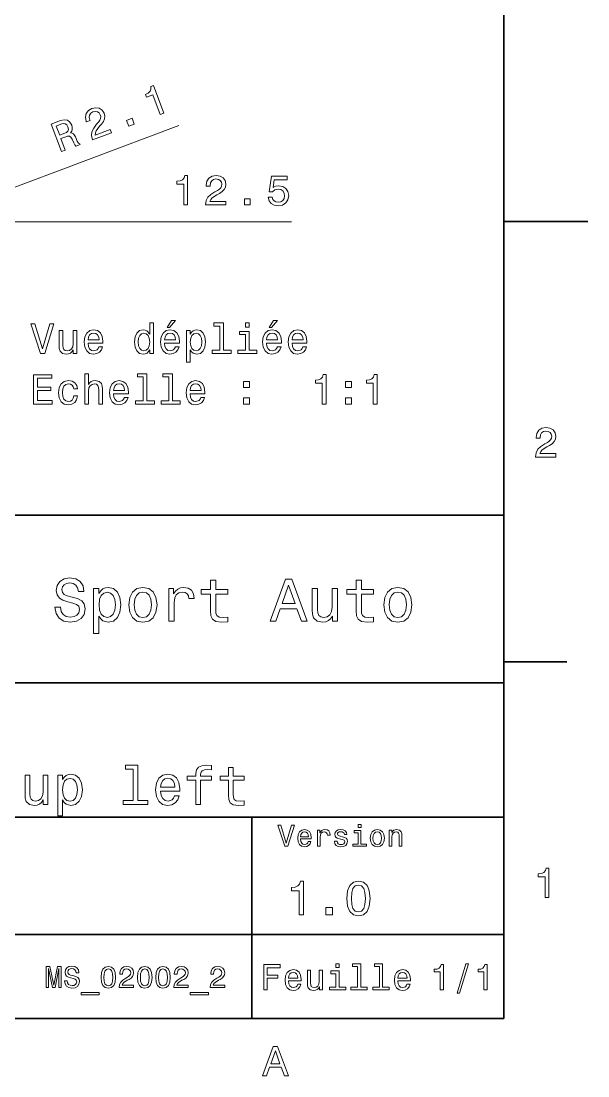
# Model space of a CAD drawing. Extents: x 0 to 527, y 0 to 210.
# Drawn here: x 229.5 to 297, y 3.2 to 128.9 of the extents above; entities that cross this region are included whole.
import ezdxf

# ---------------------------------------------------------------- set-up
doc = ezdxf.new("R2010")
doc.units = 0

msp = doc.modelspace()

# ---------------------------------------------------------------- linework, layer by layer
at = {"color": 7, "lineweight": 35}
for p, q in [((287, 10), (287, 200)), ((97, 70), (287, 70)), ((287, 70), (287, 10)), ((162, 50), (287, 50)), ((162, 34), (287, 34)), ((257, 10), (257, 34)), ((162, 20), (287, 20)), ((10, 10), (287, 10)), ((97, 10), (287, 10))]:
    msp.add_line(p, q, dxfattribs=at)
at = {"color": 7, "lineweight": 13}
for p, q in [((211.68631, 102.680847), (248.289658, 116.449036)), ((211.68631, 104.965706), (261.704346, 104.965706))]:
    msp.add_line(p, q, dxfattribs=at)
at = {"color": 7, "lineweight": 35, "ltscale": 0.25}
msp.add_line((287, 105), (297, 105), dxfattribs=at)
at = {"color": 7, "lineweight": 35, "ltscale": 0.1875}
msp.add_line((287, 52.5), (294.5, 52.5), dxfattribs=at)
at = {"color": 7, "lineweight": 13}
for points in [[(246.079742, 117.754593), (246.509293, 117.916168), (245.268188, 121.215683), (244.947205, 121.094948), (244.970551, 120.775047), (244.873413, 120.517593), (244.656403, 120.306656), (244.311859, 120.133949), (244.437927, 119.798805), (245.202621, 120.086441)], [(238.019287, 114.722687), (240.270889, 115.569618), (240.118195, 115.975571), (238.338623, 115.30619), (238.354309, 115.565338), (238.454987, 115.813347), (238.85289, 116.345573), (239.078125, 116.591942), (239.313309, 116.912102), (239.446396, 117.231567), (239.469086, 117.558006), (239.397324, 117.892029), (239.167938, 118.258347), (238.828888, 118.486443), (238.414459, 118.556862), (237.948837, 118.46254), (237.525864, 118.211838), (237.264725, 117.860374), (237.176041, 117.422897), (237.276291, 116.92717), (237.301147, 116.861092), (237.730698, 117.022659), (237.716492, 117.060425), (237.638245, 117.397385), (237.67691, 117.681343), (237.823074, 117.908745), (238.072601, 118.061874), (238.364136, 118.117653), (238.611496, 118.075989), (238.812912, 117.941612), (238.947113, 117.728073), (238.995758, 117.498505), (238.975311, 117.280678), (238.884628, 117.06337), (238.730194, 116.843636), (238.508514, 116.58783), (238.156006, 116.121162), (237.947495, 115.687111), (237.895996, 115.236687), (238.013962, 114.736847)], [(234.340775, 113.339043), (234.77977, 113.504166), (234.259537, 114.887222), (234.707977, 115.055901), (235.043732, 115.166031), (235.276276, 115.17807), (235.448151, 115.064911), (235.600113, 114.804161), (235.783524, 114.388214), (235.916595, 114.120361), (236.035385, 113.976456), (236.531021, 114.162888), (236.497284, 114.252579), (236.339005, 114.343903), (236.208908, 114.575165), (235.977005, 115.091408), (235.74939, 115.453018), (235.594666, 115.534904), (235.390991, 115.560669), (235.535416, 115.749702), (235.605438, 115.96463), (235.612289, 116.204285), (235.546509, 116.465118), (235.331284, 116.836769), (235.030609, 117.063126), (234.651596, 117.125313), (234.203674, 117.026878), (233.108566, 116.61496)], [(242.342178, 116.348724), (242.993576, 116.59375), (242.729019, 117.297081), (242.077621, 117.052055)], [(234.231873, 116.579491), (234.530472, 116.65947), (234.767181, 116.646133), (234.956772, 116.528862), (235.096909, 116.285225), (235.152679, 115.99369), (235.087372, 115.780533), (234.902206, 115.613892), (234.613693, 115.478439), (234.108627, 115.288452), (233.698471, 116.378853)], [(248.887466, 106.965706), (249.346405, 106.965706), (249.346405, 110.490921), (249.003464, 110.490921), (248.912689, 110.183281), (248.731125, 109.976509), (248.453751, 109.855469), (248.070465, 109.815125), (248.070465, 109.457062), (248.887466, 109.457062)], [(251.483719, 106.965706), (253.889343, 106.965706), (253.889343, 107.399422), (251.988052, 107.399422), (252.093948, 107.636452), (252.275513, 107.833138), (252.835312, 108.191208), (253.132858, 108.342506), (253.465714, 108.559364), (253.702744, 108.811523), (253.838913, 109.109077), (253.889343, 109.446968), (253.803604, 109.870605), (253.566574, 110.203453), (253.203461, 110.415268), (252.734436, 110.490921), (252.25029, 110.405182), (251.882141, 110.168152), (251.645111, 109.789909), (251.564407, 109.290634), (251.564407, 109.220024), (252.023346, 109.220024), (252.023346, 109.260368), (252.068741, 109.60331), (252.20491, 109.855469), (252.421768, 110.016853), (252.709229, 110.072334), (253.00174, 110.021896), (253.218597, 109.895821), (253.359802, 109.699135), (253.410233, 109.452011), (253.374939, 109.220024), (253.279114, 109.023338), (253.117722, 108.851868), (252.895828, 108.700577), (252.598282, 108.539192), (252.104034, 108.226509), (251.756058, 107.893654), (251.549286, 107.490196), (251.483719, 106.980835)], [(258.935608, 107.878525), (259.046539, 107.464981), (259.293671, 107.142212), (259.656799, 106.940491), (260.120758, 106.864838), (260.630127, 106.95562), (261.028534, 107.202736), (261.280701, 107.596107), (261.376526, 108.100433), (261.290771, 108.56945), (261.048706, 108.937607), (260.670471, 109.174637), (260.181274, 109.260368), (259.80304, 109.199852), (259.510529, 109.033424), (259.651733, 109.976509), (261.184875, 109.976509), (261.184875, 110.390053), (259.313843, 110.390053), (259.036438, 108.534149), (259.439911, 108.534149), (259.732422, 108.771179), (260.105621, 108.856911), (260.428406, 108.801437), (260.675507, 108.640053), (260.831848, 108.392937), (260.887329, 108.075211), (260.831848, 107.757492), (260.670471, 107.510368), (260.42334, 107.354034), (260.105621, 107.298553), (259.838318, 107.333862), (259.631561, 107.449852), (259.480286, 107.631409), (259.404602, 107.878525)], [(256.102295, 106.965706), (256.798279, 106.965706), (256.798279, 107.717148), (256.102295, 107.717148)], [(246.900589, 92.360435), (247.198135, 92.360435), (247.899155, 93.217781), (247.404907, 93.217781)], [(259.044678, 92.360435), (259.342224, 92.360435), (260.043243, 93.217781), (259.549011, 93.217781)], [(232.945984, 92.789108), (232.068451, 89.808563), (231.165726, 92.789108), (230.686615, 92.789108), (231.816299, 89.284065), (232.320618, 89.284065), (233.425079, 92.789108)], [(236.148422, 91.992279), (235.70462, 91.992279), (235.70462, 90.428879), (235.65419, 90.065765), (235.507935, 89.80352), (235.280991, 89.642136), (234.983444, 89.591705), (234.746414, 89.63205), (234.595108, 89.753082), (234.509384, 89.959854), (234.489212, 90.252365), (234.489212, 91.992279), (234.04541, 91.992279), (234.04541, 90.212021), (234.060532, 89.853951), (234.156357, 89.556396), (234.448868, 89.284065), (234.917877, 89.188248), (235.170044, 89.223549), (235.386902, 89.314323), (235.573502, 89.470665), (235.724792, 89.697609), (235.724792, 89.284065), (236.148422, 89.284065)], [(237.484879, 90.509567), (239.260101, 90.509567), (239.265137, 90.716339), (239.184448, 91.29631), (238.962555, 91.730034), (238.609528, 91.992279), (238.140503, 92.088097), (237.681564, 91.987236), (237.328537, 91.704811), (237.101593, 91.24588), (237.020905, 90.640694), (237.096558, 90.020378), (237.323502, 89.566483), (237.671478, 89.284065), (238.125366, 89.188248), (238.518738, 89.253807), (238.841507, 89.425278), (239.078537, 89.697609), (239.214706, 90.060722), (238.775955, 90.060722), (238.685165, 89.858994), (238.554047, 89.707695), (238.180847, 89.586662), (237.893387, 89.642136), (237.676529, 89.818649), (237.535309, 90.10611), (237.484879, 90.494438)], [(244.83287, 89.702652), (244.83287, 89.284065), (245.276672, 89.284065), (245.276672, 92.905106), (244.837906, 92.905106), (244.837906, 91.578735), (244.500015, 91.962021), (244.293243, 92.052795), (244.056213, 92.088097), (243.627533, 91.987236), (243.294678, 91.704811), (243.07782, 91.250923), (243.002182, 90.640694), (243.07782, 90.030464), (243.294678, 89.571526), (243.627533, 89.284065), (244.056213, 89.188248), (244.293243, 89.223549), (244.505051, 89.314323)], [(246.592957, 90.509567), (248.368164, 90.509567), (248.373215, 90.716339), (248.292526, 91.29631), (248.070618, 91.730034), (247.71759, 91.992279), (247.248566, 92.088097), (246.789642, 91.987236), (246.436615, 91.704811), (246.209671, 91.24588), (246.128983, 90.640694), (246.20462, 90.020378), (246.431564, 89.566483), (246.779556, 89.284065), (247.233444, 89.188248), (247.626816, 89.253807), (247.949585, 89.425278), (248.186615, 89.697609), (248.322784, 90.060722), (247.884018, 90.060722), (247.793243, 89.858994), (247.662109, 89.707695), (247.288925, 89.586662), (247.00145, 89.642136), (246.784592, 89.818649), (246.643387, 90.10611), (246.592957, 90.494438)], [(249.659241, 91.573692), (249.659241, 91.992279), (249.215424, 91.992279), (249.215424, 88.235077), (249.659241, 88.235077), (249.659241, 89.697609), (249.815582, 89.460579), (249.992096, 89.304237), (250.435898, 89.188248), (250.859528, 89.284065), (251.192383, 89.571526), (251.409241, 90.025421), (251.489929, 90.640694), (251.409241, 91.250923), (251.192383, 91.704811), (250.859528, 91.987236), (250.435898, 92.088097), (250.193817, 92.057838), (249.987045, 91.962021), (249.810532, 91.800636)], [(253.159241, 92.531906), (253.159241, 89.657265), (252.246414, 89.657265), (252.246414, 89.284065), (254.510818, 89.284065), (254.510818, 89.657265), (253.603043, 89.657265), (253.603043, 92.905106), (252.463272, 92.905106), (252.463272, 92.531906)], [(256.669312, 89.657265), (256.669312, 91.901497), (255.529556, 91.901497), (255.529556, 91.523262), (256.225525, 91.523262), (256.225525, 89.657265), (255.317734, 89.657265), (255.317734, 89.284065), (257.587189, 89.284065), (257.587189, 89.657265)], [(256.684448, 92.905106), (256.215424, 92.905106), (256.215424, 92.40078), (256.684448, 92.40078)], [(258.737061, 90.509567), (260.512268, 90.509567), (260.517303, 90.716339), (260.436615, 91.29631), (260.214722, 91.730034), (259.861694, 91.992279), (259.39267, 92.088097), (258.933716, 91.987236), (258.580719, 91.704811), (258.35376, 91.24588), (258.273071, 90.640694), (258.348724, 90.020378), (258.575653, 89.566483), (258.923645, 89.284065), (259.377533, 89.188248), (259.770905, 89.253807), (260.093689, 89.425278), (260.330719, 89.697609), (260.466858, 90.060722), (260.028107, 90.060722), (259.937317, 89.858994), (259.806213, 89.707695), (259.433014, 89.586662), (259.145538, 89.642136), (258.92868, 89.818649), (258.787476, 90.10611), (258.737061, 90.494438)], [(261.773071, 90.509567), (263.548279, 90.509567), (263.553314, 90.716339), (263.472626, 91.29631), (263.250732, 91.730034), (262.897705, 91.992279), (262.42868, 92.088097), (261.969757, 91.987236), (261.61673, 91.704811), (261.389771, 91.24588), (261.309082, 90.640694), (261.384735, 90.020378), (261.611694, 89.566483), (261.959656, 89.284065), (262.413544, 89.188248), (262.806946, 89.253807), (263.1297, 89.425278), (263.36673, 89.697609), (263.502899, 90.060722), (263.064148, 90.060722), (262.973358, 89.858994), (262.842224, 89.707695), (262.469025, 89.586662), (262.18158, 89.642136), (261.964722, 89.818649), (261.823486, 90.10611), (261.773071, 90.494438)], [(237.484879, 90.882767), (237.540359, 91.230751), (237.676529, 91.487953), (237.883301, 91.644295), (238.15564, 91.699768), (238.422928, 91.644295), (238.6297, 91.487953), (238.755783, 91.230751), (238.801163, 90.882767)], [(244.131851, 91.689682), (244.424362, 91.61908), (244.646271, 91.422394), (244.77739, 91.094582), (244.82782, 90.640694), (244.77739, 90.181763), (244.646271, 89.853951), (244.424362, 89.652222), (244.131851, 89.586662), (243.854477, 89.652222), (243.64267, 89.853951), (243.50145, 90.186806), (243.45607, 90.640694), (243.50145, 91.089539), (243.64267, 91.417351), (243.854477, 91.61908)], [(246.592957, 90.882767), (246.648422, 91.230751), (246.784592, 91.487953), (246.991364, 91.644295), (247.263702, 91.699768), (247.530991, 91.644295), (247.737762, 91.487953), (247.863846, 91.230751), (247.909241, 90.882767)], [(250.360245, 89.586662), (250.062698, 89.652222), (249.84584, 89.853951), (249.709671, 90.181763), (249.664276, 90.640694), (249.709671, 91.094582), (249.84584, 91.422394), (250.062698, 91.61908), (250.360245, 91.689682), (250.632584, 91.61908), (250.849442, 91.417351), (250.985611, 91.089539), (251.036041, 90.640694), (250.985611, 90.186806), (250.849442, 89.853951), (250.632584, 89.652222)], [(258.737061, 90.882767), (258.792511, 91.230751), (258.92868, 91.487953), (259.135468, 91.644295), (259.407806, 91.699768), (259.675079, 91.644295), (259.881866, 91.487953), (260.007935, 91.230751), (260.053314, 90.882767)], [(261.773071, 90.882767), (261.828552, 91.230751), (261.964722, 91.487953), (262.171478, 91.644295), (262.443817, 91.699768), (262.711121, 91.644295), (262.917877, 91.487953), (263.043945, 91.230751), (263.089355, 90.882767)], [(237.096558, 83.237236), (237.540359, 83.237236), (237.540359, 84.800636), (237.585754, 85.158707), (237.731995, 85.420952), (237.958954, 85.582336), (238.261536, 85.642853), (238.503616, 85.592422), (238.654907, 85.456253), (238.73056, 85.229309), (238.755783, 84.92672), (238.755783, 83.237236), (239.199585, 83.237236), (239.199585, 85.017494), (239.179413, 85.375565), (239.088623, 85.673119), (238.791077, 85.94545), (238.327103, 86.041267), (238.074936, 86.005966), (237.858078, 85.910149), (237.676529, 85.75885), (237.540359, 85.552078), (237.540359, 86.858276), (237.096558, 86.858276)], [(244.051163, 86.485077), (244.051163, 83.610435), (243.138336, 83.610435), (243.138336, 83.237236), (245.402756, 83.237236), (245.402756, 83.610435), (244.494965, 83.610435), (244.494965, 86.858276), (243.355194, 86.858276), (243.355194, 86.485077)], [(247.087189, 86.485077), (247.087189, 83.610435), (246.174362, 83.610435), (246.174362, 83.237236), (248.438782, 83.237236), (248.438782, 83.610435), (247.530991, 83.610435), (247.530991, 86.858276), (246.39122, 86.858276), (246.39122, 86.485077)], [(265.373932, 83.237236), (265.832855, 83.237236), (265.832855, 86.762451), (265.489929, 86.762451), (265.399139, 86.454819), (265.21759, 86.248047), (264.940216, 86.127007), (264.556915, 86.086662), (264.556915, 85.728592), (265.373932, 85.728592)], [(271.445984, 83.237236), (271.904907, 83.237236), (271.904907, 86.762451), (271.561981, 86.762451), (271.471191, 86.454819), (271.289642, 86.248047), (271.012268, 86.127007), (270.628967, 86.086662), (270.628967, 85.728592), (271.445984, 85.728592)], [(231.009384, 83.237236), (233.228394, 83.237236), (233.228394, 83.660866), (231.473358, 83.660866), (231.473358, 84.846024), (233.036758, 84.846024), (233.036758, 85.26461), (231.473358, 85.26461), (231.473358, 86.313606), (233.188049, 86.313606), (233.188049, 86.737236), (231.009384, 86.737236)], [(235.785309, 85.047752), (236.224075, 85.047752), (236.133301, 85.45121), (235.916443, 85.768936), (235.578537, 85.965622), (235.139786, 86.041267), (234.65564, 85.940407), (234.287476, 85.657982), (234.055496, 85.199051), (233.974792, 84.583778), (234.050446, 83.973549), (234.27739, 83.519653), (234.635468, 83.237236), (235.124649, 83.141418), (235.558365, 83.217064), (235.896271, 83.428879), (236.12825, 83.761734), (236.229126, 84.205536), (235.805496, 84.205536), (235.729843, 83.923119), (235.588623, 83.711296), (235.386902, 83.580177), (235.139786, 83.539833), (234.832153, 83.605392), (234.610245, 83.807121), (234.474075, 84.134933), (234.42868, 84.598907), (234.474075, 85.052795), (234.61528, 85.380608), (234.842239, 85.582336), (235.139786, 85.652939), (235.402023, 85.607552), (235.598724, 85.491562), (235.729843, 85.299919)], [(240.520905, 84.462738), (242.296127, 84.462738), (242.301163, 84.66951), (242.220474, 85.249481), (241.998566, 85.683205), (241.645554, 85.94545), (241.176529, 86.041267), (240.71759, 85.940407), (240.364563, 85.657982), (240.137619, 85.199051), (240.056931, 84.593864), (240.132584, 83.973549), (240.359528, 83.519653), (240.707504, 83.237236), (241.161392, 83.141418), (241.554764, 83.206978), (241.877533, 83.378448), (242.114563, 83.65078), (242.250732, 84.013893), (241.811981, 84.013893), (241.721191, 83.812164), (241.590073, 83.660866), (241.216873, 83.539833), (240.929413, 83.595306), (240.712555, 83.77182), (240.571335, 84.05928), (240.520905, 84.447609)], [(240.520905, 84.835938), (240.576385, 85.183922), (240.712555, 85.441124), (240.919327, 85.597466), (241.19165, 85.652939), (241.458954, 85.597466), (241.665726, 85.441124), (241.791794, 85.183922), (241.837189, 84.835938)], [(249.628983, 84.462738), (251.40419, 84.462738), (251.409241, 84.66951), (251.328552, 85.249481), (251.106644, 85.683205), (250.753616, 85.94545), (250.284592, 86.041267), (249.825668, 85.940407), (249.472641, 85.657982), (249.245697, 85.199051), (249.164993, 84.593864), (249.240646, 83.973549), (249.46759, 83.519653), (249.815582, 83.237236), (250.26947, 83.141418), (250.662842, 83.206978), (250.985611, 83.378448), (251.222641, 83.65078), (251.358795, 84.013893), (250.920044, 84.013893), (250.829269, 83.812164), (250.698135, 83.660866), (250.324936, 83.539833), (250.037476, 83.595306), (249.820618, 83.77182), (249.679413, 84.05928), (249.628983, 84.447609)], [(249.628983, 84.835938), (249.684448, 85.183922), (249.820618, 85.441124), (250.02739, 85.597466), (250.299728, 85.652939), (250.567017, 85.597466), (250.773788, 85.441124), (250.899872, 85.183922), (250.945251, 84.835938)], [(256.008667, 85.194008), (256.70462, 85.194008), (256.70462, 85.94545), (256.008667, 85.94545)], [(268.15274, 85.194008), (268.848724, 85.194008), (268.848724, 85.94545), (268.15274, 85.94545)], [(256.008667, 83.237236), (256.70462, 83.237236), (256.70462, 83.988678), (256.008667, 83.988678)], [(268.15274, 83.237236), (268.848724, 83.237236), (268.848724, 83.988678), (268.15274, 83.988678)], [(290.76947, 76.916786), (293.175079, 76.916786), (293.175079, 77.350502), (291.273773, 77.350502), (291.3797, 77.587532), (291.561249, 77.784218), (292.121033, 78.142288), (292.418579, 78.293587), (292.751434, 78.510445), (292.988464, 78.762604), (293.124634, 79.060158), (293.175079, 79.398056), (293.089355, 79.821686), (292.852325, 80.154541), (292.489197, 80.366356), (292.020172, 80.442001), (291.536041, 80.35627), (291.167877, 80.119232), (290.930847, 79.740997), (290.850159, 79.241714), (290.850159, 79.171112), (291.309082, 79.171112), (291.309082, 79.211456), (291.354462, 79.554398), (291.490631, 79.806557), (291.707489, 79.967941), (291.994965, 80.023415), (292.287476, 79.972984), (292.504333, 79.846901), (292.645538, 79.650215), (292.695984, 79.403099), (292.660675, 79.171112), (292.56485, 78.974426), (292.403473, 78.802956), (292.181549, 78.651657), (291.884003, 78.490273), (291.389771, 78.177589), (291.041779, 77.844742), (290.835022, 77.441284), (290.76947, 76.931915)], [(234.20462, 59.030979), (233.548996, 59.030979), (233.693085, 58.267288), (234.053314, 57.70533), (234.608078, 57.366714), (235.357361, 57.244236), (236.099426, 57.359509), (236.654175, 57.67651), (237.007202, 58.17363), (237.136902, 58.82925), (237.028824, 59.420029), (236.726227, 59.801872), (236.236313, 60.054031), (235.580704, 60.241352), (235.018738, 60.378242), (234.651306, 60.536743), (234.442368, 60.767288), (234.377533, 61.127522), (234.442368, 61.451729), (234.629684, 61.696686), (234.917877, 61.862389), (235.314133, 61.920029), (235.71759, 61.84798), (236.034592, 61.653458), (236.24353, 61.32925), (236.344391, 60.889767), (237, 60.889767), (237, 60.904179), (236.884735, 61.581409), (236.546112, 62.085732), (236.01297, 62.402737), (235.292511, 62.510807), (234.644104, 62.402737), (234.139771, 62.100143), (233.815567, 61.631844), (233.700287, 61.026657), (233.793961, 60.486309), (234.067734, 60.118874), (234.5, 59.873917), (235.09079, 59.6866), (235.674362, 59.520893), (236.113831, 59.362389), (236.380402, 59.131844), (236.47406, 58.757202), (236.387619, 58.375359), (236.164276, 58.087173), (235.825653, 57.907059), (235.386169, 57.849422), (234.896255, 57.928673), (234.521622, 58.159222), (234.283875, 58.533859)], [(252.05043, 60.579971), (252.05043, 58.64193), (252.093658, 58.015129), (252.29538, 57.582851), (252.698853, 57.330688), (253.383286, 57.244236), (254.132568, 57.280258), (254.132568, 57.827808), (253.585022, 57.78458), (253.087891, 57.842216), (252.82132, 58.022331), (252.706055, 58.324928), (252.684448, 58.75), (252.684448, 60.579971), (254.132568, 60.579971), (254.132568, 61.120316), (252.684448, 61.120316), (252.684448, 62.251438), (252.05043, 62.251438), (252.05043, 61.120316), (250.955322, 61.120316), (250.955322, 60.579971)], [(259.175781, 57.381123), (259.838623, 57.381123), (260.364563, 58.850864), (262.360229, 58.850864), (262.886169, 57.381123), (263.563416, 57.381123), (261.733429, 62.388329), (260.998566, 62.388329)], [(260.595093, 59.463257), (261.365997, 61.667866), (262.136902, 59.463257)], [(269.399109, 60.579971), (269.399109, 58.64193), (269.442352, 58.015129), (269.644073, 57.582851), (270.047546, 57.330688), (270.731995, 57.244236), (271.481262, 57.280258), (271.481262, 57.827808), (270.933716, 57.78458), (270.436584, 57.842216), (270.170013, 58.022331), (270.054749, 58.324928), (270.033142, 58.75), (270.033142, 60.579971), (271.481262, 60.579971), (271.481262, 61.120316), (270.033142, 61.120316), (270.033142, 62.251438), (269.399109, 62.251438), (269.399109, 61.120316), (268.304016, 61.120316), (268.304016, 60.579971)], [(238.786743, 60.652016), (238.786743, 61.25), (238.15274, 61.25), (238.15274, 55.882565), (238.786743, 55.882565), (238.786743, 57.971901), (239.010101, 57.633286), (239.262253, 57.409943), (239.896271, 57.244236), (240.50145, 57.381123), (240.976959, 57.791786), (241.286743, 58.440201), (241.402023, 59.319164), (241.286743, 60.190922), (240.976959, 60.839336), (240.50145, 61.242794), (239.896271, 61.386887), (239.550446, 61.343658), (239.255051, 61.206772), (239.002899, 60.976223)], [(239.788193, 57.8134), (239.363129, 57.907059), (239.053314, 58.195244), (238.858795, 58.663544), (238.793945, 59.319164), (238.858795, 59.967579), (239.053314, 60.435879), (239.363129, 60.716858), (239.788193, 60.817722), (240.177246, 60.716858), (240.48703, 60.428673), (240.681564, 59.960373), (240.753601, 59.319164), (240.681564, 58.67075), (240.48703, 58.195244), (240.177246, 57.907059)], [(242.338623, 59.311958), (242.453888, 58.432995), (242.785309, 57.78458), (243.311249, 57.381123), (244.017303, 57.244236), (244.716141, 57.381123), (245.242081, 57.777374), (245.573486, 58.425793), (245.695969, 59.311958), (245.573486, 60.190922), (245.242081, 60.846542), (244.716141, 61.242794), (244.017303, 61.386887), (243.311249, 61.242794), (242.785309, 60.839336), (242.453888, 60.190922)], [(242.98703, 59.319164), (243.05188, 59.967579), (243.253601, 60.435879), (243.57782, 60.72406), (244.017303, 60.824928), (244.449585, 60.72406), (244.773773, 60.443081), (244.97551, 59.967579), (245.047546, 59.319164), (244.97551, 58.663544), (244.773773, 58.188038), (244.449585, 57.899853), (244.017303, 57.806194), (243.57782, 57.899853), (243.253601, 58.188038), (243.05188, 58.663544)], [(247.100861, 57.381123), (247.734863, 57.381123), (247.734863, 59.592937), (247.799713, 60.12608), (247.994232, 60.507923), (248.311249, 60.738472), (248.736313, 60.817722), (249.053314, 60.767288), (249.291077, 60.623199), (249.435165, 60.378242), (249.485596, 60.046829), (250.126801, 60.046829), (250.040344, 60.630402), (249.802597, 61.048271), (249.406342, 61.30043), (248.865997, 61.386887), (248.498566, 61.32925), (248.181549, 61.185158), (247.900574, 60.940201), (247.677246, 60.608788), (247.677246, 61.25), (247.100861, 61.25)], [(267.194519, 61.25), (266.560516, 61.25), (266.560516, 59.016571), (266.488464, 58.497837), (266.279541, 58.123196), (265.955322, 57.892651), (265.530243, 57.820602), (265.19165, 57.878242), (264.975494, 58.051151), (264.853027, 58.346542), (264.824219, 58.764408), (264.824219, 61.25), (264.190186, 61.25), (264.190186, 58.706772), (264.211792, 58.195244), (264.348694, 57.770172), (264.766571, 57.381123), (265.436584, 57.244236), (265.796814, 57.294666), (266.106628, 57.424351), (266.373199, 57.647694), (266.589325, 57.971901), (266.589325, 57.381123), (267.194519, 57.381123)], [(272.698853, 59.311958), (272.814117, 58.432995), (273.145508, 57.78458), (273.671448, 57.381123), (274.377502, 57.244236), (275.076355, 57.381123), (275.602295, 57.777374), (275.933716, 58.425793), (276.056183, 59.311958), (275.933716, 60.190922), (275.602295, 60.846542), (275.076355, 61.242794), (274.377502, 61.386887), (273.671448, 61.242794), (273.145508, 60.839336), (272.814117, 60.190922)], [(273.34726, 59.319164), (273.412109, 59.967579), (273.613831, 60.435879), (273.938019, 60.72406), (274.377502, 60.824928), (274.809784, 60.72406), (275.134003, 60.443081), (275.335724, 59.967579), (275.407776, 59.319164), (275.335724, 58.663544), (275.134003, 58.188038), (274.809784, 57.899853), (274.377502, 57.806194), (273.938019, 57.899853), (273.613831, 58.188038), (273.412109, 58.663544)], [(232.697418, 39.012245), (232.126801, 39.012245), (232.126801, 37.002159), (232.061966, 36.535301), (231.873932, 36.198124), (231.582138, 35.990631), (231.19957, 35.925793), (230.894821, 35.977665), (230.700287, 36.133286), (230.590057, 36.399136), (230.564117, 36.775215), (230.564117, 39.012245), (229.993515, 39.012245), (229.993515, 36.723343), (230.01297, 36.262966), (230.136169, 35.880402), (230.512253, 35.530258), (231.11528, 35.407059), (231.439484, 35.45245), (231.718307, 35.569164), (231.958221, 35.770172), (232.15274, 36.061958), (232.15274, 35.530258), (232.697418, 35.530258)], [(234.45462, 38.474064), (234.45462, 39.012245), (233.884003, 39.012245), (233.884003, 34.181557), (234.45462, 34.181557), (234.45462, 36.061958), (234.655624, 35.757202), (234.882568, 35.556194), (235.453171, 35.407059), (235.997833, 35.530258), (236.425797, 35.899857), (236.70462, 36.483429), (236.808365, 37.274494), (236.70462, 38.059078), (236.425797, 38.642651), (235.997833, 39.005764), (235.453171, 39.135445), (235.141937, 39.096542), (234.876083, 38.973343), (234.649139, 38.76585)], [(242.858063, 39.706051), (242.858063, 36.010086), (241.684448, 36.010086), (241.684448, 35.530258), (244.595825, 35.530258), (244.595825, 36.010086), (243.42868, 36.010086), (243.42868, 40.185879), (241.963257, 40.185879), (241.963257, 39.706051)], [(246.126083, 37.105907), (248.408508, 37.105907), (248.414978, 37.371758), (248.311249, 38.117435), (248.02594, 38.675072), (247.572052, 39.012245), (246.969025, 39.135445), (246.378967, 39.005764), (245.925079, 38.642651), (245.633286, 38.052593), (245.529541, 37.274494), (245.626801, 36.476944), (245.918594, 35.893372), (246.365997, 35.530258), (246.94957, 35.407059), (247.455338, 35.491352), (247.870316, 35.711815), (248.175079, 36.061958), (248.350143, 36.528816), (247.786026, 36.528816), (247.669312, 36.269451), (247.500717, 36.074928), (247.020889, 35.919308), (246.651306, 35.990631), (246.372482, 36.217579), (246.190918, 36.587173), (246.126083, 37.086452)], [(250.32132, 38.409222), (250.32132, 35.530258), (250.891937, 35.530258), (250.891937, 38.409222), (252.188766, 38.409222), (252.188766, 38.895531), (250.891937, 38.895531), (250.891937, 39.109509), (250.937317, 39.368874), (251.086456, 39.543945), (251.33934, 39.647694), (251.702454, 39.6866), (252.188766, 39.66066), (252.188766, 40.153458), (251.572769, 40.185879), (251.015137, 40.127522), (250.626083, 39.95245), (250.392654, 39.647694), (250.32132, 39.213257), (250.32132, 38.895531), (249.277374, 38.895531), (249.277374, 38.409222)], [(254.198853, 38.409222), (254.198853, 36.664986), (254.237747, 36.100864), (254.419312, 35.711815), (254.782425, 35.484871), (255.398407, 35.407059), (256.072754, 35.43948), (256.072754, 35.932274), (255.579971, 35.893372), (255.132568, 35.945244), (254.892654, 36.107349), (254.78891, 36.379681), (254.769455, 36.762245), (254.769455, 38.409222), (256.072754, 38.409222), (256.072754, 38.895531), (254.769455, 38.895531), (254.769455, 39.913544), (254.198853, 39.913544), (254.198853, 38.895531), (253.213257, 38.895531), (253.213257, 38.409222)], [(235.355911, 35.919308), (234.973343, 36.003601), (234.694519, 36.262966), (234.519455, 36.684437), (234.46109, 37.274494), (234.519455, 37.858067), (234.694519, 38.279537), (234.973343, 38.532421), (235.355911, 38.623199), (235.706055, 38.532421), (235.984879, 38.273052), (236.159943, 37.851585), (236.224792, 37.274494), (236.159943, 36.690922), (235.984879, 36.262966), (235.706055, 36.003601)], [(246.126083, 37.585735), (246.197403, 38.033138), (246.372482, 38.363831), (246.638336, 38.564842), (246.988464, 38.636166), (247.332138, 38.564842), (247.597992, 38.363831), (247.760086, 38.033138), (247.818451, 37.585735)], [(261.71109, 33.03458), (261.08429, 30.905619), (260.439484, 33.03458), (260.09726, 33.03458), (260.904175, 30.530979), (261.264404, 30.530979), (262.053314, 33.03458)], [(269.992798, 33.117435), (269.657776, 33.117435), (269.657776, 32.757202), (269.992798, 32.757202)], [(262.784576, 31.40634), (264.052582, 31.40634), (264.056183, 31.554033), (263.998566, 31.9683), (263.840057, 32.278099), (263.587891, 32.465416), (263.252869, 32.533859), (262.925079, 32.461815), (262.672913, 32.260086), (262.510803, 31.932276), (262.453156, 31.5), (262.507202, 31.056915), (262.669312, 30.732708), (262.917877, 30.530979), (263.242065, 30.462536), (263.523041, 30.509365), (263.753601, 30.631844), (263.922913, 30.826368), (264.020172, 31.085733), (263.706787, 31.085733), (263.641937, 30.941643), (263.548279, 30.833572), (263.281708, 30.747118), (263.076355, 30.786743), (262.921478, 30.912823), (262.820618, 31.118155), (262.784576, 31.395533)], [(262.784576, 31.672911), (262.824219, 31.921469), (262.921478, 32.105186), (263.069153, 32.216858), (263.263702, 32.256485), (263.45462, 32.216858), (263.602295, 32.105186), (263.692352, 31.921469), (263.724792, 31.672911)], [(264.794678, 30.530979), (265.111664, 30.530979), (265.111664, 31.636887), (265.144104, 31.903458), (265.241364, 32.094379), (265.399841, 32.209652), (265.612396, 32.249279), (265.770905, 32.224064), (265.889771, 32.152016), (265.961823, 32.029537), (265.98703, 31.863832), (266.307648, 31.863832), (266.264404, 32.155621), (266.145538, 32.364552), (265.947418, 32.490635), (265.677246, 32.533859), (265.49353, 32.505043), (265.335022, 32.432995), (265.194519, 32.310516), (265.082855, 32.144814), (265.082855, 32.465416), (264.794678, 32.465416)], [(267.791779, 31.658501), (267.485596, 31.730547), (267.258636, 31.8134), (267.182983, 31.982708), (267.20462, 32.101585), (267.280273, 32.188038), (267.40274, 32.242073), (267.579254, 32.263687), (267.748566, 32.242073), (267.881836, 32.177231), (267.968292, 32.079971), (268.004333, 31.950287), (268.314117, 31.950287), (268.314117, 31.957493), (268.260101, 32.191643), (268.112396, 32.375359), (267.881836, 32.490635), (267.579254, 32.533859), (267.273041, 32.490635), (267.049713, 32.371758), (266.90921, 32.195244), (266.865997, 31.971901), (266.898407, 31.755764), (266.999268, 31.604465), (267.164978, 31.496397), (267.406342, 31.420748), (267.759369, 31.334293), (267.975494, 31.244236), (268.033142, 31.17219), (268.054749, 31.064121), (268.022339, 30.930836), (267.935883, 30.829971), (267.79538, 30.765129), (267.608063, 30.743515), (267.409943, 30.765129), (267.265839, 30.840778), (267.168579, 30.963255), (267.128967, 31.132565), (266.822754, 31.132565), (266.873199, 30.844379), (267.020905, 30.635447), (267.255035, 30.509365), (267.579254, 30.462536), (267.917877, 30.509365), (268.166412, 30.635447), (268.317719, 30.837175), (268.371765, 31.100143), (268.332123, 31.327089), (268.220459, 31.481987), (268.036743, 31.582851)], [(269.981995, 30.79755), (269.981995, 32.400574), (269.167877, 32.400574), (269.167877, 32.130402), (269.664978, 32.130402), (269.664978, 30.79755), (269.016571, 30.79755), (269.016571, 30.530979), (270.637604, 30.530979), (270.637604, 30.79755)], [(271.087891, 31.496397), (271.145538, 31.056915), (271.311249, 30.732708), (271.574219, 30.530979), (271.927246, 30.462536), (272.276672, 30.530979), (272.539612, 30.729107), (272.705322, 31.053314), (272.766571, 31.496397), (272.705322, 31.935879), (272.539612, 32.263687), (272.276672, 32.461815), (271.927246, 32.533859), (271.574219, 32.461815), (271.311249, 32.260086), (271.145538, 31.935879)], [(271.412109, 31.5), (271.444519, 31.824207), (271.54538, 32.058357), (271.707489, 32.20245), (271.927246, 32.25288), (272.143372, 32.20245), (272.305481, 32.061958), (272.406342, 31.824207), (272.442352, 31.5), (272.406342, 31.17219), (272.305481, 30.934437), (272.143372, 30.790344), (271.927246, 30.743515), (271.707489, 30.790344), (271.54538, 30.934437), (271.444519, 31.17219)], [(273.350159, 30.530979), (273.667145, 30.530979), (273.667145, 31.647694), (273.699554, 31.903458), (273.804047, 32.090778), (273.966125, 32.206051), (274.182281, 32.249279), (274.355194, 32.213257), (274.463257, 32.115993), (274.517303, 31.95389), (274.535309, 31.737751), (274.535309, 30.530979), (274.852295, 30.530979), (274.852295, 31.802593), (274.837891, 32.058357), (274.773041, 32.270893), (274.560516, 32.465416), (274.229095, 32.533859), (274.04538, 32.508644), (273.890503, 32.440201), (273.757202, 32.324928), (273.65274, 32.170029), (273.65274, 32.465416), (273.350159, 32.465416)], [(291.909241, 24.416786), (292.368164, 24.416786), (292.368164, 27.942001), (292.025208, 27.942001), (291.934448, 27.634365), (291.752899, 27.427593), (291.475525, 27.306557), (291.092224, 27.266211), (291.092224, 26.90814), (291.909241, 26.90814)], [(262.631134, 22.360231), (263.155609, 22.360231), (263.155609, 26.38905), (262.763702, 26.38905), (262.659943, 26.037464), (262.452454, 25.801153), (262.135437, 25.662825), (261.697418, 25.616714), (261.697418, 25.207493), (262.631134, 25.207493)], [(268.285309, 24.314121), (268.371765, 23.409224), (268.642639, 22.763689), (269.074921, 22.371759), (269.674347, 22.244957), (270.268005, 22.371759), (270.700287, 22.763689), (270.965424, 23.409224), (271.057648, 24.314121), (270.965424, 25.213257), (270.855896, 25.570606), (270.700287, 25.864553), (270.268005, 26.256485), (269.674347, 26.38905), (269.074921, 26.256485), (268.642639, 25.858791), (268.371765, 25.213257)], [(268.838623, 24.314121), (268.884735, 25.011528), (269.028809, 25.51297), (269.288177, 25.806917), (269.674347, 25.910664), (270.054749, 25.806917), (270.314117, 25.51297), (270.458221, 25.011528), (270.504333, 24.314121), (270.458221, 23.610952), (270.314117, 23.10951), (270.054749, 22.815563), (269.674347, 22.717581), (269.288177, 22.815563), (269.028809, 23.10951), (268.884735, 23.610952)], [(265.806915, 22.360231), (266.602295, 22.360231), (266.602295, 23.219021), (265.806915, 23.219021)], [(258.414978, 13.428675), (258.817017, 13.428675), (258.817017, 14.807637), (260.079254, 14.807637), (260.079254, 15.166427), (258.817017, 15.166427), (258.817017, 16.065563), (260.368866, 16.065563), (260.368866, 16.428675), (258.414978, 16.428675)], [(267.389038, 16.532421), (266.98703, 16.532421), (266.98703, 16.100145), (267.389038, 16.100145)], [(269.572052, 16.212536), (269.572052, 13.748559), (268.789612, 13.748559), (268.789612, 13.428675), (270.73056, 13.428675), (270.73056, 13.748559), (269.952454, 13.748559), (269.952454, 16.532421), (268.975494, 16.532421), (268.975494, 16.212536)], [(272.174347, 16.212536), (272.174347, 13.748559), (271.391937, 13.748559), (271.391937, 13.428675), (273.332855, 13.428675), (273.332855, 13.748559), (272.554749, 13.748559), (272.554749, 16.532421), (271.57782, 16.532421), (271.57782, 16.212536)], [(279.416443, 13.428675), (279.809814, 13.428675), (279.809814, 16.450289), (279.515839, 16.450289), (279.438049, 16.1866), (279.28241, 16.009367), (279.044678, 15.905621), (278.716125, 15.871038), (278.716125, 15.564121), (279.416443, 15.564121)], [(281.42218, 13.026657), (281.720459, 13.026657), (282.766571, 16.510807), (282.463989, 16.510807)], [(284.621033, 13.428675), (285.014404, 13.428675), (285.014404, 16.450289), (284.720459, 16.450289), (284.642639, 16.1866), (284.48703, 16.009367), (284.249268, 15.905621), (283.920746, 15.871038), (283.920746, 15.564121), (284.621033, 15.564121)], [(232.497833, 13.690562), (232.775208, 13.690562), (232.775208, 15.960014), (233.243515, 13.690562), (233.553314, 13.690562), (234.018005, 15.960014), (234.018005, 13.690562), (234.298981, 13.690562), (234.298981, 16.190563), (233.859512, 16.190563), (233.398407, 13.985951), (232.940918, 16.190563), (232.497833, 16.190563)], [(234.997833, 14.515491), (234.670029, 14.515491), (234.742065, 14.133646), (234.92218, 13.852666), (235.19957, 13.683357), (235.574203, 13.622118), (235.945236, 13.679755), (236.222626, 13.838257), (236.399139, 14.086816), (236.463974, 14.414625), (236.409943, 14.710014), (236.258636, 14.900937), (236.013687, 15.027018), (235.685883, 15.120678), (235.404892, 15.189121), (235.221176, 15.268372), (235.116714, 15.383646), (235.08429, 15.563761), (235.116714, 15.725864), (235.210373, 15.848343), (235.354462, 15.931196), (235.552597, 15.960014), (235.754318, 15.923992), (235.912827, 15.826729), (236.017288, 15.664625), (236.067719, 15.444885), (236.395523, 15.444885), (236.395523, 15.452089), (236.337891, 15.790707), (236.168579, 16.042868), (235.902008, 16.201368), (235.541779, 16.255404), (235.217575, 16.201368), (234.965408, 16.050072), (234.803314, 15.815923), (234.745667, 15.513329), (234.792511, 15.243155), (234.929398, 15.059439), (235.145523, 14.93696), (235.440918, 14.8433), (235.732712, 14.760447), (235.952454, 14.681196), (236.085724, 14.565923), (236.132568, 14.378603), (236.08934, 14.18768), (235.977661, 14.043589), (235.80835, 13.95353), (235.588608, 13.924712), (235.343658, 13.964337), (235.156342, 14.079611), (235.03746, 14.266932)], [(239.036026, 14.911744), (239.090057, 14.346182), (239.259369, 13.942723), (239.529541, 13.697767), (239.904175, 13.618516), (240.275208, 13.697767), (240.54538, 13.942723), (240.71109, 14.346182), (240.768723, 14.911744), (240.71109, 15.473703), (240.642654, 15.697046), (240.54538, 15.880764), (240.275208, 16.125721), (239.904175, 16.208574), (239.529541, 16.125721), (239.259369, 15.877162), (239.090057, 15.473703)], [(239.381836, 14.911744), (239.41066, 15.347623), (239.500717, 15.661023), (239.662827, 15.844741), (239.904175, 15.909582), (240.141922, 15.844741), (240.304031, 15.661023), (240.394089, 15.347623), (240.422913, 14.911744), (240.394089, 14.472262), (240.304031, 14.158862), (240.141922, 13.975144), (239.904175, 13.913905), (239.662827, 13.975144), (239.500717, 14.158862), (239.41066, 14.472262)], [(241.193802, 13.690562), (242.912094, 13.690562), (242.912094, 14.00036), (241.554031, 14.00036), (241.629684, 14.169669), (241.759369, 14.310159), (242.159225, 14.565923), (242.37175, 14.673991), (242.609512, 14.828891), (242.778809, 15.009007), (242.876083, 15.221542), (242.912094, 15.462896), (242.850861, 15.76549), (242.681549, 16.003242), (242.42218, 16.154539), (242.087173, 16.208574), (241.741348, 16.147335), (241.478378, 15.978026), (241.309082, 15.707853), (241.251434, 15.351225), (241.251434, 15.300793), (241.579254, 15.300793), (241.579254, 15.329611), (241.611664, 15.574568), (241.708923, 15.754683), (241.863831, 15.869957), (242.069153, 15.909582), (242.278091, 15.873559), (242.432999, 15.783502), (242.533859, 15.643012), (242.569885, 15.466499), (242.544662, 15.300793), (242.476227, 15.160303), (242.360947, 15.037825), (242.202454, 14.929755), (241.989914, 14.814482), (241.636887, 14.591139), (241.388321, 14.353387), (241.240631, 14.065202), (241.193802, 13.701369)], [(243.373199, 14.911744), (243.427231, 14.346182), (243.596542, 13.942723), (243.866714, 13.697767), (244.241348, 13.618516), (244.612396, 13.697767), (244.882568, 13.942723), (245.048264, 14.346182), (245.105896, 14.911744), (245.048264, 15.473703), (244.979828, 15.697046), (244.882568, 15.880764), (244.612396, 16.125721), (244.241348, 16.208574), (243.866714, 16.125721), (243.596542, 15.877162), (243.427231, 15.473703)], [(243.719009, 14.911744), (243.747833, 15.347623), (243.837891, 15.661023), (244, 15.844741), (244.241348, 15.909582), (244.479095, 15.844741), (244.641205, 15.661023), (244.731262, 15.347623), (244.760086, 14.911744), (244.731262, 14.472262), (244.641205, 14.158862), (244.479095, 13.975144), (244.241348, 13.913905), (244, 13.975144), (243.837891, 14.158862), (243.747833, 14.472262)], [(245.541779, 14.911744), (245.595825, 14.346182), (245.765121, 13.942723), (246.035294, 13.697767), (246.409943, 13.618516), (246.780975, 13.697767), (247.051147, 13.942723), (247.216858, 14.346182), (247.27449, 14.911744), (247.216858, 15.473703), (247.148407, 15.697046), (247.051147, 15.880764), (246.780975, 16.125721), (246.409943, 16.208574), (246.035294, 16.125721), (245.765121, 15.877162), (245.595825, 15.473703)], [(245.887604, 14.911744), (245.916428, 15.347623), (246.006485, 15.661023), (246.168579, 15.844741), (246.409943, 15.909582), (246.64769, 15.844741), (246.809799, 15.661023), (246.899857, 15.347623), (246.928665, 14.911744), (246.899857, 14.472262), (246.809799, 14.158862), (246.64769, 13.975144), (246.409943, 13.913905), (246.168579, 13.975144), (246.006485, 14.158862), (245.916428, 14.472262)], [(247.69957, 13.690562), (249.417862, 13.690562), (249.417862, 14.00036), (248.059799, 14.00036), (248.135437, 14.169669), (248.265121, 14.310159), (248.664978, 14.565923), (248.877518, 14.673991), (249.115265, 14.828891), (249.284576, 15.009007), (249.381836, 15.221542), (249.417862, 15.462896), (249.356628, 15.76549), (249.187317, 16.003242), (248.927948, 16.154539), (248.592941, 16.208574), (248.247116, 16.147335), (247.984146, 15.978026), (247.814835, 15.707853), (247.757202, 15.351225), (247.757202, 15.300793), (248.085007, 15.300793), (248.085007, 15.329611), (248.117432, 15.574568), (248.214691, 15.754683), (248.369598, 15.869957), (248.574921, 15.909582), (248.783859, 15.873559), (248.938751, 15.783502), (249.039627, 15.643012), (249.075638, 15.466499), (249.05043, 15.300793), (248.981979, 15.160303), (248.866714, 15.037825), (248.708206, 14.929755), (248.495667, 14.814482), (248.142639, 14.591139), (247.894089, 14.353387), (247.746399, 14.065202), (247.69957, 13.701369)], [(252.036743, 13.690562), (253.755035, 13.690562), (253.755035, 14.00036), (252.396973, 14.00036), (252.472626, 14.169669), (252.602295, 14.310159), (253.002167, 14.565923), (253.214691, 14.673991), (253.452454, 14.828891), (253.62175, 15.009007), (253.719025, 15.221542), (253.755035, 15.462896), (253.693802, 15.76549), (253.52449, 16.003242), (253.265121, 16.154539), (252.930115, 16.208574), (252.58429, 16.147335), (252.32132, 15.978026), (252.152008, 15.707853), (252.094376, 15.351225), (252.094376, 15.300793), (252.42218, 15.300793), (252.42218, 15.329611), (252.454605, 15.574568), (252.551865, 15.754683), (252.706772, 15.869957), (252.912109, 15.909582), (253.121033, 15.873559), (253.27594, 15.783502), (253.376801, 15.643012), (253.412827, 15.466499), (253.387604, 15.300793), (253.319168, 15.160303), (253.203888, 15.037825), (253.04538, 14.929755), (252.832855, 14.814482), (252.479828, 14.591139), (252.231262, 14.353387), (252.083572, 14.065202), (252.036743, 13.701369)], [(261.341492, 14.479107), (262.863098, 14.479107), (262.867432, 14.656341), (262.798279, 15.153459), (262.608063, 15.525217), (262.305481, 15.75), (261.903473, 15.832133), (261.510101, 15.745678), (261.207489, 15.503603), (261.01297, 15.110231), (260.943817, 14.591499), (261.008636, 14.059798), (261.203156, 13.67075), (261.501434, 13.428675), (261.890503, 13.346542), (262.227661, 13.402739), (262.504333, 13.549712), (262.707489, 13.783141), (262.824219, 14.09438), (262.44812, 14.09438), (262.370331, 13.92147), (262.257935, 13.791787), (261.938049, 13.688041), (261.69165, 13.735591), (261.505768, 13.886888), (261.384735, 14.133286), (261.341492, 14.466139)], [(261.341492, 14.798992), (261.389038, 15.097262), (261.505768, 15.317724), (261.682983, 15.45173), (261.916412, 15.49928), (262.145538, 15.45173), (262.322754, 15.317724), (262.430847, 15.097262), (262.469727, 14.798992)], [(265.400574, 15.75), (265.020172, 15.75), (265.020172, 14.409943), (264.976959, 14.098703), (264.851593, 13.873919), (264.657074, 13.735591), (264.402008, 13.692364), (264.198853, 13.726946), (264.069153, 13.830692), (263.995667, 14.007925), (263.978394, 14.258646), (263.978394, 15.75), (263.597992, 15.75), (263.597992, 14.224064), (263.610962, 13.917148), (263.693085, 13.662104), (263.943817, 13.428675), (264.345825, 13.346542), (264.561951, 13.376801), (264.747833, 13.454611), (264.907776, 13.588617), (265.037476, 13.783141), (265.037476, 13.428675), (265.400574, 13.428675)], [(267.376068, 13.748559), (267.376068, 15.672191), (266.399139, 15.672191), (266.399139, 15.347983), (266.995667, 15.347983), (266.995667, 13.748559), (266.21759, 13.748559), (266.21759, 13.428675), (268.162811, 13.428675), (268.162811, 13.748559)], [(274.353027, 14.479107), (275.874634, 14.479107), (275.878967, 14.656341), (275.809814, 15.153459), (275.619598, 15.525217), (275.317017, 15.75), (274.914978, 15.832133), (274.521606, 15.745678), (274.219025, 15.503603), (274.024506, 15.110231), (273.955322, 14.591499), (274.020172, 14.059798), (274.214691, 13.67075), (274.51297, 13.428675), (274.902008, 13.346542), (275.239197, 13.402739), (275.515839, 13.549712), (275.719025, 13.783141), (275.835724, 14.09438), (275.459656, 14.09438), (275.381836, 13.92147), (275.26944, 13.791787), (274.949554, 13.688041), (274.703186, 13.735591), (274.517303, 13.886888), (274.39624, 14.133286), (274.353027, 14.466139)], [(274.353027, 14.798992), (274.400574, 15.097262), (274.517303, 15.317724), (274.694519, 15.45173), (274.927948, 15.49928), (275.157074, 15.45173), (275.33429, 15.317724), (275.442352, 15.097262), (275.481262, 14.798992)], [(236.651291, 13.09258), (236.651291, 12.840418), (238.819885, 12.840418), (238.819885, 13.09258)], [(249.662827, 13.09258), (249.662827, 12.840418), (251.831406, 12.840418), (251.831406, 13.09258)], [(258.266846, 3.166787), (258.730835, 3.166787), (259.098999, 4.195605), (260.495972, 4.195605), (260.864105, 3.166787), (261.338165, 3.166787), (260.05719, 6.67183), (259.542786, 6.67183)], [(259.260376, 4.624279), (259.799988, 6.167507), (260.33963, 4.624279)]]:
    msp.add_lwpolyline(points, close=True, dxfattribs=at)

doc.saveas('drawing.dxf')
